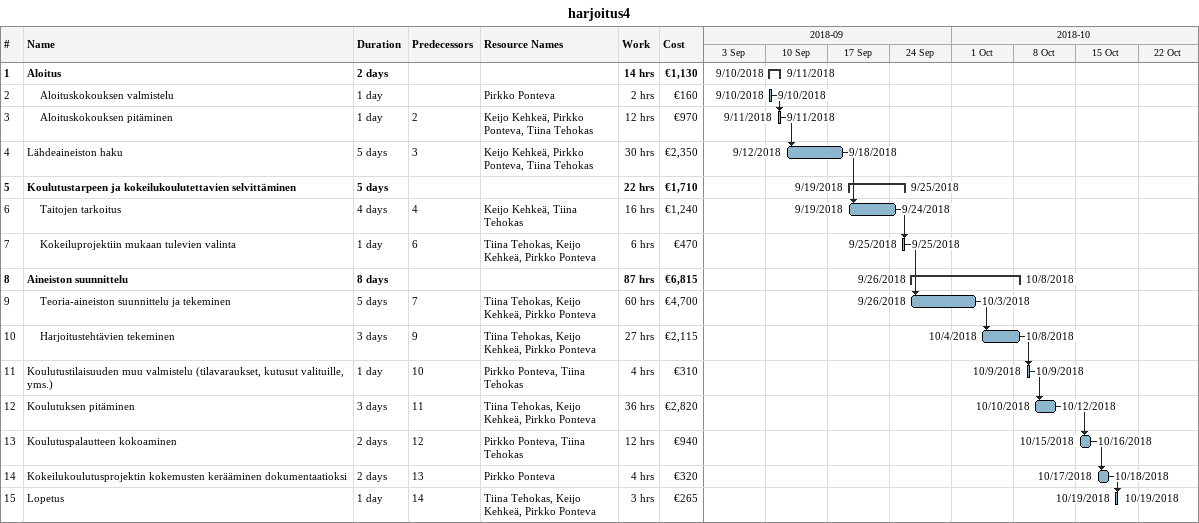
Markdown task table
harjoitus4

| ID | Level | Task | Duration | Start | Finish | Predecessors | Resources | Work (h) | Cost (€) |
|---|---|---|---|---|---|---|---|---|---|
| 1 | 1 | **Aloitus** | 2d | 2018-09-10 | 2018-09-11 |  |  | 14 | 1130 |
| 2 | 2 | Aloituskokouksen valmistelu | 1d | 2018-09-10 | 2018-09-10 |  | Pirkko Ponteva | 2 | 160 |
| 3 | 2 | Aloituskokouksen pitäminen | 1d | 2018-09-11 | 2018-09-11 | 2 | Keijo Kehkeä, Pirkko Ponteva, Tiina Tehokas | 12 | 970 |
| 4 | 1 | Lähdeaineiston haku | 5d | 2018-09-12 | 2018-09-18 | 3 | Keijo Kehkeä, Pirkko Ponteva, Tiina Tehokas | 30 | 2350 |
| 5 | 1 | **Koulutustarpeen ja kokeilukoulutettavien selvittäminen** | 5d | 2018-09-19 | 2018-09-25 |  |  | 22 | 1710 |
| 6 | 2 | Taitojen tarkoitus | 4d | 2018-09-19 | 2018-09-24 | 4 | Keijo Kehkeä, Tiina Tehokas | 16 | 1240 |
| 7 | 2 | Kokeiluprojektiin mukaan tulevien valinta | 1d | 2018-09-25 | 2018-09-25 | 6 | Tiina Tehokas, Keijo Kehkeä, Pirkko Ponteva | 6 | 470 |
| 8 | 1 | **Aineiston suunnittelu** | 8d | 2018-09-26 | 2018-10-08 |  |  | 87 | 6815 |
| 9 | 2 | Teoria-aineiston suunnittelu ja tekeminen | 5d | 2018-09-26 | 2018-10-03 | 7 | Tiina Tehokas, Keijo Kehkeä, Pirkko Ponteva | 60 | 4700 |
| 10 | 2 | Harjoitustehtävien tekeminen | 3d | 2018-10-04 | 2018-10-08 | 9 | Tiina Tehokas, Keijo Kehkeä, Pirkko Ponteva | 27 | 2115 |
| 11 | 1 | Koulutustilaisuuden muu valmistelu (tilavaraukset, kutusut valituille, yms.) | 1d | 2018-10-09 | 2018-10-09 | 10 | Pirkko Ponteva, Tiina Tehokas | 4 | 310 |
| 12 | 1 | Koulutuksen pitäminen | 3d | 2018-10-10 | 2018-10-12 | 11 | Tiina Tehokas, Keijo Kehkeä, Pirkko Ponteva | 36 | 2820 |
| 13 | 1 | Koulutuspalautteen kokoaminen | 2d | 2018-10-15 | 2018-10-16 | 12 | Pirkko Ponteva, Tiina Tehokas | 12 | 940 |
| 14 | 1 | Kokeilukoulutusprojektin kokemusten kerääminen dokumentaatioksi | 2d | 2018-10-17 | 2018-10-18 | 13 | Pirkko Ponteva | 4 | 320 |
| 15 | 1 | Lopetus | 1d | 2018-10-19 | 2018-10-19 | 14 | Tiina Tehokas, Keijo Kehkeä, Pirkko Ponteva | 3 | 265 |
